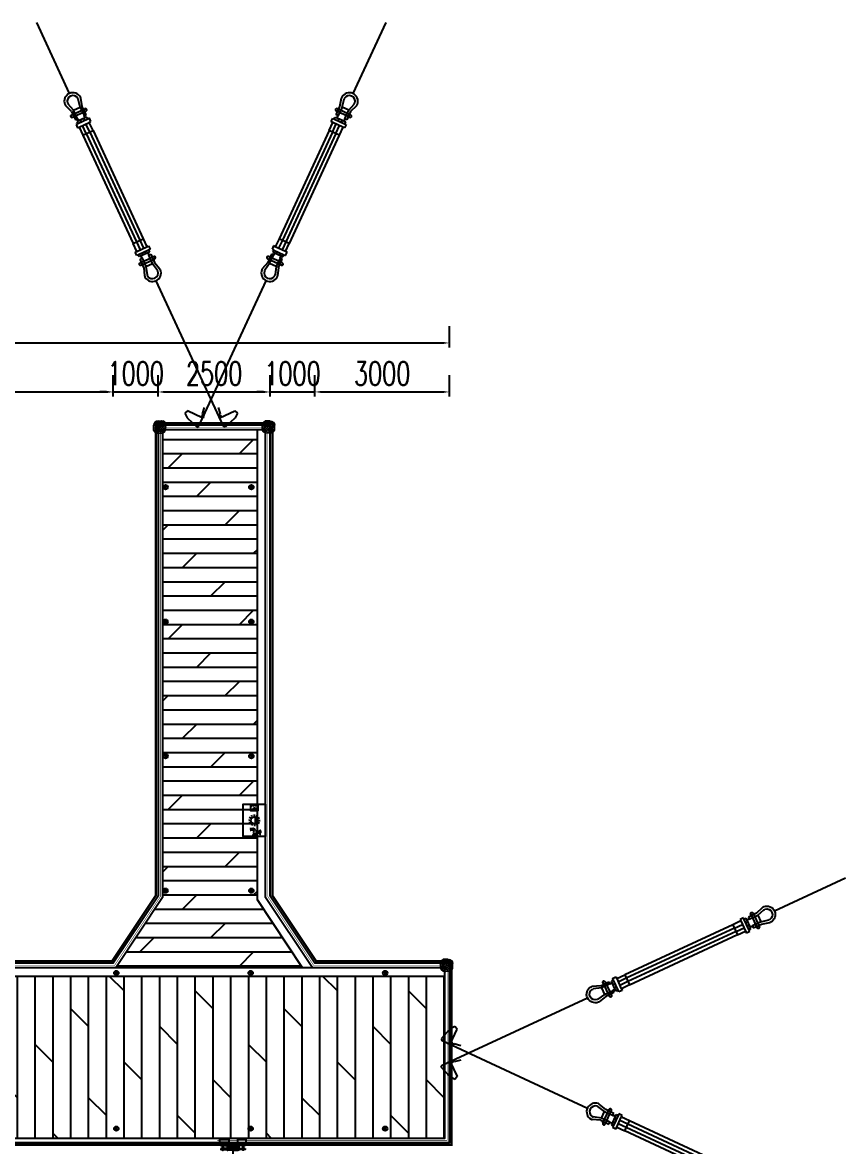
# Model space of a CAD drawing. Extents: x -18540 to 926017, y -610001 to -56924.
# Drawn here: x 72523 to 90891, y -229715 to -204642 of the extents above; entities that cross this region are included whole.
import ezdxf

# ---------------------------------------------------------------- set-up
doc = ezdxf.new("R2010")
doc.units = 0
doc.header["$LTSCALE"] = 10
doc.header["$MEASUREMENT"] = 0
doc.linetypes.add('CENTER', pattern=[2, 1.25, -0.25, 0.25, -0.25])
for name, color, linetype in [('AECOM-园建', 2, 'Continuous'), ('W-_ANTICOLLISION防撞措施', 6, 'Continuous'), ('W-ALUMINUM_FRAME铝架', 30, 'Continuous'), ('W-FLOAT_BOWL浮筒', 253, 'Continuous'), ('W-MOUNTING固定方式', 5, 'Continuous'), ('W-PLASTIC_RAILINGS塑木栏杆', 6, 'Continuous'), ('W-STEEL_FRAME钢架', 3, 'Continuous'), ('W-WOOD_FLOOR木地板', 30, 'Continuous')]:
    doc.layers.add(name, color=color, linetype=linetype)
for name, color, linetype, lineweight in [('护舷', 40, 'Continuous', 15), ('护角', 8, 'Continuous', 9), ('文字标注', 7, 'Continuous', 18)]:
    doc.layers.add(name, color=color, linetype=linetype, lineweight=lineweight)
doc.styles.add('STANDARD_T3', font='simplex.shx', dxfattribs={"width": 0.7, "bigfont": 'gbcbig.shx'})
doc.dimstyles.new('W&&150', dxfattribs={"dimtxt": 525, "dimasz": 150, "dimexe": 375, "dimexo": 450, "dimgap": 150, "dimtad": 1, "dimdec": 0, "dimzin": 0, "dimdsep": 46, "dimtxsty": 'STANDARD_T3', "dimcen": 0.09, "dimclrd": 1, "dimclre": 1, "dimclrt": 7, "dimazin": 2, "dimtfac": 1, "dimtdec": 0, "dimtix": 1, "dimtmove": 2, "dimatfit": 3, "dimfxl": 100, "dimtolj": 1, "dimtzin": 0, "dimarcsym": 0})
pattern_1 = [(315, (-2455400.198, 1604377.926), (5.612660076, 5.612660076), []), (45, (-2455400.198, 1604377.926), (-5.612660076, 5.612660076), [])]
pattern_2 = [(315, (-2455400.198, 1604287.926), (5.612660076, 5.612660076), []), (45, (-2455400.198, 1604287.926), (-5.612660076, 5.612660076), [])]

# ---------------------------------------------------------------- blocks, each defined once
blk = doc.blocks.new('*D1102')
at = {"layer": 'Defpoints', "color": 0, "transparency": 16777216}
for p in [(46550, -229628), (82050, -229628), (82050, -231420)]:
    blk.add_point(p, dxfattribs=at)
at = {"layer": 'W-FLOAT_BOWL浮筒', "color": 1, "lineweight": -2, "transparency": 16777216}
for p, q in [((46550, -231320), (46550, -231795)), ((46700, -231420), (81900, -231420)), ((82050, -231320), (82050, -231795))]:
    blk.add_line(p, q, dxfattribs=at)
at = {"layer": 'W-FLOAT_BOWL浮筒', "color": 1, "transparency": 16777216}
for points in [[(46700, -231395), (46700, -231445), (46550, -231420)], [(81900, -231395), (81900, -231445), (82050, -231420)]]:
    blk.add_solid(points, dxfattribs=at)
at = {"layer": 'W-FLOAT_BOWL浮筒', "color": 7, "transparency": 16777216, "insert": (64300, -231008), "char_height": 525, "attachment_point": 5, "style": 'STANDARD_T3'}
blk.add_mtext('\\A1;35500', dxfattribs=at)
blk = doc.blocks.new('*D1104')
at = {"layer": 'Defpoints', "color": 0, "transparency": 16777216}
for p in [(78050, -212884), (75550, -213628), (78050, -213628)]:
    blk.add_point(p, dxfattribs=at)
at = {"layer": 'W-FLOAT_BOWL浮筒', "color": 1, "lineweight": -2, "transparency": 16777216}
for p, q in [((75550, -212984), (75550, -212509)), ((78050, -212984), (78050, -212509)), ((75700, -212884), (77900, -212884))]:
    blk.add_line(p, q, dxfattribs=at)
at = {"layer": 'W-FLOAT_BOWL浮筒', "color": 1, "transparency": 16777216}
for points in [[(75700, -212859), (75700, -212909), (75550, -212884)], [(77900, -212859), (77900, -212909), (78050, -212884)]]:
    blk.add_solid(points, dxfattribs=at)
at = {"layer": 'W-FLOAT_BOWL浮筒', "color": 7, "transparency": 16777216, "insert": (76800, -212472), "char_height": 525, "attachment_point": 5, "style": 'STANDARD_T3'}
blk.add_mtext('\\A1;2500', dxfattribs=at)
blk = doc.blocks.new('*D1097')
at = {"layer": 'Defpoints', "color": 0, "transparency": 16777216}
for p in [(74550, -212884), (66550, -213929), (74550, -225628)]:
    blk.add_point(p, dxfattribs=at)
at = {"layer": 'W-FLOAT_BOWL浮筒', "color": 1, "lineweight": -2, "transparency": 16777216}
for p, q in [((66550, -212984), (66550, -212509)), ((74550, -212984), (74550, -212509)), ((66700, -212884), (74400, -212884))]:
    blk.add_line(p, q, dxfattribs=at)
at = {"layer": 'W-FLOAT_BOWL浮筒', "color": 1, "transparency": 16777216}
for points in [[(66700, -212859), (66700, -212909), (66550, -212884)], [(74400, -212859), (74400, -212909), (74550, -212884)]]:
    blk.add_solid(points, dxfattribs=at)
at = {"layer": 'W-FLOAT_BOWL浮筒', "color": 7, "transparency": 16777216, "insert": (70550, -212472), "char_height": 525, "attachment_point": 5, "style": 'STANDARD_T3'}
blk.add_mtext('\\A1;8000', dxfattribs=at)
blk = doc.blocks.new('*D1099')
at = {"layer": 'Defpoints', "color": 0, "linetype": 'ByBlock', "transparency": 16777216}
for p in [(75550, -212884), (75550, -213628), (74550, -225628)]:
    blk.add_point(p, dxfattribs=at)
at = {"layer": 'W-FLOAT_BOWL浮筒', "color": 1, "linetype": 'ByBlock', "lineweight": -2, "transparency": 16777216}
for p, q in [((74550, -212984), (74550, -212509)), ((75550, -212984), (75550, -212509)), ((74400, -212884), (74250, -212884)), ((74550, -212884), (75550, -212884)), ((75700, -212884), (75850, -212884))]:
    blk.add_line(p, q, dxfattribs=at)
at = {"layer": 'W-FLOAT_BOWL浮筒', "color": 1, "linetype": 'ByBlock', "transparency": 16777216}
for points in [[(74400, -212859), (74400, -212909), (74550, -212884)], [(75700, -212859), (75700, -212909), (75550, -212884)]]:
    blk.add_solid(points, dxfattribs=at)
at = {"layer": 'W-FLOAT_BOWL浮筒', "color": 7, "linetype": 'ByBlock', "transparency": 16777216, "insert": (75050, -212472), "char_height": 525, "attachment_point": 5, "style": 'STANDARD_T3'}
blk.add_mtext('\\A1;1000', dxfattribs=at)
blk = doc.blocks.new('*D1108')
at = {"layer": 'Defpoints', "color": 0, "linetype": 'ByBlock', "transparency": 16777216}
for p in [(79050, -212884), (78050, -213628), (79050, -225628)]:
    blk.add_point(p, dxfattribs=at)
at = {"layer": 'W-FLOAT_BOWL浮筒', "color": 1, "linetype": 'ByBlock', "lineweight": -2, "transparency": 16777216}
for p, q in [((78050, -212984), (78050, -212509)), ((79050, -212984), (79050, -212509)), ((77900, -212884), (77750, -212884)), ((78050, -212884), (79050, -212884)), ((79200, -212884), (79350, -212884))]:
    blk.add_line(p, q, dxfattribs=at)
at = {"layer": 'W-FLOAT_BOWL浮筒', "color": 1, "linetype": 'ByBlock', "transparency": 16777216}
for points in [[(77900, -212859), (77900, -212909), (78050, -212884)], [(79200, -212859), (79200, -212909), (79050, -212884)]]:
    blk.add_solid(points, dxfattribs=at)
at = {"layer": 'W-FLOAT_BOWL浮筒', "color": 7, "linetype": 'ByBlock', "transparency": 16777216, "insert": (78550, -212472), "char_height": 525, "attachment_point": 5, "style": 'STANDARD_T3'}
blk.add_mtext('\\A1;1000', dxfattribs=at)
blk = doc.blocks.new('*D1109')
at = {"layer": 'Defpoints', "color": 0, "linetype": 'ByBlock', "transparency": 16777216}
for p in [(82050, -212884), (79050, -225628), (82050, -225628)]:
    blk.add_point(p, dxfattribs=at)
at = {"layer": 'W-FLOAT_BOWL浮筒', "color": 1, "linetype": 'ByBlock', "lineweight": -2, "transparency": 16777216}
for p, q in [((79050, -212984), (79050, -212509)), ((82050, -212984), (82050, -212509)), ((79200, -212884), (81900, -212884))]:
    blk.add_line(p, q, dxfattribs=at)
at = {"layer": 'W-FLOAT_BOWL浮筒', "color": 1, "linetype": 'ByBlock', "transparency": 16777216}
for points in [[(79200, -212859), (79200, -212909), (79050, -212884)], [(81900, -212859), (81900, -212909), (82050, -212884)]]:
    blk.add_solid(points, dxfattribs=at)
at = {"layer": 'W-FLOAT_BOWL浮筒', "color": 7, "linetype": 'ByBlock', "transparency": 16777216, "insert": (80550, -212472), "char_height": 525, "attachment_point": 5, "style": 'STANDARD_T3'}
blk.add_mtext('\\A1;3000', dxfattribs=at)
blk = doc.blocks.new('A$C6f7a73f6')
blk.add_hatch(color=3).paths.add_polyline_path([(485, 384), (635, 384, 1)])
at = {"color": 5}
for p, q in [((228, 434), (240, 434)), ((228, 408), (240, 408)), ((228, 363), (240, 363)), ((228, 337), (240, 337)), ((293, 399), (305, 399)), ((293, 372), (305, 372))]:
    blk.add_line(p, q, dxfattribs=at)
at = {"color": 0, "linetype": 'ByBlock'}
blk.add_lwpolyline([(200, 634), (920, 634), (920, 134), (200, 134)], close=True, dxfattribs=at)
at = {"color": 6}
for points in [[(561, 480), (560, 516)], [(466, 384), (430, 386)], [(477, 338), (446, 320)], [(478, 432), (450, 450)], [(512, 466), (494, 496)], [(514, 304), (496, 272)], [(559, 288), (560, 256)], [(606, 468), (624, 496)], [(608, 302), (626, 272)], [(642, 336), (674, 318)], [(643, 430), (674, 448)], [(654, 384), (690, 386)]]:
    blk.add_lwpolyline(points, dxfattribs=at)
at = {"color": 7, "true_color": 0xffffff}
for points in [[(778, 503), (777, 511), (817, 525)], [(778, 503), (871, 504), (875, 512), (834, 522)], [(817, 529), (814, 505)], [(839, 502), (833, 530), (817, 529)], [(835, 502), (836, 486)], [(779, 406), (755, 384), (744, 359), (741, 347)], [(777, 349), (741, 347)], [(741, 335), (741, 339), (741, 347)], [(742, 319), (742, 323), (742, 331)], [(743, 302), (743, 307), (742, 315)], [(744, 290), (743, 294), (747, 299)], [(744, 290), (743, 298)], [(746, 335), (745, 339), (745, 347)], [(746, 319), (746, 323), (746, 331)], [(747, 303), (747, 307), (747, 315)], [(748, 290), (749, 347)], [(750, 335), (749, 339), (749, 347)], [(750, 319), (750, 323), (750, 331)], [(751, 303), (751, 307), (751, 315)], [(752, 291), (751, 299)], [(752, 291), (752, 295), (755, 299)], [(754, 335), (753, 339), (753, 348)], [(754, 319), (754, 323), (754, 331)], [(755, 303), (755, 307), (755, 315)], [(756, 291), (757, 348)], [(758, 340), (757, 344), (757, 348)], [(759, 319), (758, 323), (758, 336)], [(759, 303), (759, 307), (759, 315)], [(760, 291), (760, 299)], [(760, 291), (760, 299)], [(762, 340), (761, 344), (761, 348)], [(762, 324), (762, 328), (762, 336)], [(763, 303), (763, 308), (763, 320)], [(764, 291), (765, 348)], [(766, 340), (765, 344), (765, 348)], [(766, 324), (766, 328), (766, 336)], [(767, 308), (767, 312), (767, 320)], [(768, 291), (768, 296), (767, 304)], [(768, 291), (768, 296), (768, 300), (771, 304)], [(770, 340), (769, 344), (769, 348)], [(770, 324), (770, 328), (770, 336)], [(771, 308), (771, 312), (771, 320)], [(772, 292), (773, 349)], [(774, 340), (774, 345), (773, 349)], [(775, 324), (774, 328), (774, 336)], [(775, 308), (775, 312), (775, 320)], [(776, 292), (776, 296), (776, 304)], [(792, 374), (780, 369), (777, 357)], [(777, 357), (777, 349)], [(779, 406), (794, 419), (797, 435)], [(792, 374), (825, 367), (861, 373)], [(846, 441), (805, 439), (797, 435)], [(797, 435), (854, 438)], [(798, 431), (854, 434)], [(817, 440), (817, 456), (805, 456)], [(805, 439), (805, 456)], [(812, 468), (809, 456)], [(809, 456), (841, 457)], [(815, 489), (811, 484), (812, 476)], [(812, 476), (840, 478)], [(812, 468), (840, 470), (841, 457)], [(815, 489), (836, 486), (840, 482)], [(816, 468), (816, 477)], [(837, 453), (817, 456)], [(819, 501), (819, 489)], [(819, 489), (820, 477)], [(832, 485), (832, 477)], [(836, 469), (836, 478)], [(845, 454), (841, 457), (837, 453)], [(837, 453), (838, 441)], [(840, 478), (840, 482)], [(846, 441), (845, 454)], [(846, 441), (854, 438)], [(855, 418), (854, 438)], [(855, 418), (860, 406), (872, 402)], [(878, 358), (874, 370), (861, 373)], [(872, 402), (880, 403)], [(892, 411), (891, 358), (878, 358)], [(881, 394), (882, 374), (878, 358)], [(880, 411), (881, 394)], [(892, 411), (880, 411)], [(881, 394), (893, 395)], [(882, 374), (894, 375)], [(890, 366), (915, 364)], [(892, 403), (913, 404)], [(896, 403), (898, 367)], [(897, 399), (917, 400)], [(898, 371), (918, 368)], [(913, 404), (915, 364)], [(917, 400), (918, 368)]]:
    blk.add_lwpolyline(points, dxfattribs=at)
blk.add_lwpolyline([(200, 459), (350, 459), (350, 309), (200, 309)], close=True)
at = {"color": 5}
for centre, radius in [((311, 385), 31), ((325, 385), 6)]:
    blk.add_circle(centre, radius, dxfattribs=at)
at = {"color": 6}
blk.add_circle((560, 384), 75, dxfattribs=at)
at = {"color": 5}
for centre, start, end in [((234, 434), 0, 180), ((234, 408), 180, 0), ((234, 363), 0, 180), ((234, 337), 180, 0), ((299, 399), 0, 180), ((299, 372), 180, 0)]:
    blk.add_arc(centre, 6, start, end, dxfattribs=at)
blk = doc.blocks.new('HW200a')
at = {"layer": 'W-STEEL_FRAME钢架'}
blk.add_lwpolyline([(-1440883, 1205965), (-1440803, 1205965), (-1440803, 1205953), (-1441003, 1205953), (-1441003, 1205965), (-1440923, 1205965, 0.414214), (-1440907, 1205981), (-1440907, 1206125, 0.414214), (-1440923, 1206141), (-1441003, 1206141), (-1441003, 1206153), (-1440803, 1206153), (-1440803, 1206141), (-1440883, 1206141, 0.414214), (-1440899, 1206125), (-1440899, 1205981, 0.414214)], format="xyb", close=True, dxfattribs=at)
blk = doc.blocks.new('A$C779503c2')
h = blk.add_hatch()
h.set_pattern_fill('ANSI37', color=256, scale=5, angle=-90)
h.set_pattern_definition(pattern_1)
h.paths.add_polyline_path([(190, 358, 0.414214), (185, 353), (185, 338), (250, 338), (250, 344), (280, 344), (280, 353, 0.414214), (275, 358)])
h.paths.add_polyline_path([(275, 298, 0.414214), (280, 303), (280, 310), (250, 310), (250, 317), (185, 317), (185, 303, 0.414214), (190, 298)])
h = blk.add_hatch()
h.set_pattern_fill('ANSI37', color=256, scale=5, angle=-90)
h.set_pattern_definition(pattern_2)
h.paths.add_polyline_path([(190, 268, 0.414214), (185, 263), (185, 248), (250, 248), (250, 254), (280, 254), (280, 263, 0.414214), (275, 268)])
h.paths.add_polyline_path([(275, 208, 0.414214), (280, 213), (280, 220), (250, 220), (250, 227), (185, 227), (185, 213, 0.414214), (190, 208)])
h = blk.add_hatch()
h.set_pattern_fill('ANSI37', color=256, scale=5, angle=-90)
h.set_pattern_definition(pattern_1)
h.paths.add_polyline_path([(319, 358, 0.414214), (314, 353), (314, 344), (344, 344), (344, 338), (409, 338), (409, 353, 0.414214), (404, 358)])
h.paths.add_polyline_path([(404, 298, 0.414214), (409, 303), (409, 317), (344, 317), (344, 310), (314, 310), (314, 303, 0.414214), (319, 298)])
h = blk.add_hatch()
h.set_pattern_fill('ANSI37', color=256, scale=5, angle=-90)
h.set_pattern_definition(pattern_2)
h.paths.add_polyline_path([(319, 268, 0.414214), (314, 263), (314, 254), (344, 254), (344, 248), (409, 248), (409, 263, 0.414214), (404, 268)])
h.paths.add_polyline_path([(404, 208, 0.414214), (409, 213), (409, 227), (344, 227), (344, 220), (314, 220), (314, 213, 0.414214), (319, 208)])
for p, q in [((65, 336), (49, 336)), ((65, 319), (49, 319)), ((80, 336), (96, 336)), ((80, 319), (96, 319)), ((514, 336), (498, 336)), ((514, 319), (498, 319)), ((529, 336), (544, 336)), ((529, 319), (544, 319)), ((65, 246), (49, 246)), ((65, 229), (49, 229)), ((80, 246), (96, 246)), ((80, 229), (96, 229)), ((514, 246), (498, 246)), ((514, 229), (498, 229)), ((529, 246), (544, 246)), ((529, 229), (544, 229))]:
    blk.add_line(p, q)
for points in [[(200, 454), (200, 377), (0, 377), (0, 454)], [(25, 338), (25, 316), (255, 316), (255, 338)], [(64, 310), (51, 310), (49, 311), (49, 344), (51, 345), (64, 345), (65, 344), (65, 311)], [(64, 220), (51, 220), (49, 221), (49, 254), (51, 255), (64, 255), (65, 254), (65, 221)], [(65, 377), (65, 212), (80, 212), (80, 377)], [(81, 310), (94, 310), (96, 311), (96, 344), (94, 345), (81, 345), (80, 344), (80, 311)], [(81, 220), (94, 220), (96, 221), (96, 254), (94, 255), (81, 255), (80, 254), (80, 221)], [(165, 377), (165, 212), (180, 212), (180, 377)], [(250, 338), (250, 317), (185, 317), (185, 338)], [(280, 344), (280, 310), (250, 310), (250, 344)], [(280, 254), (280, 220), (250, 220), (250, 254)], [(314, 344), (314, 310), (344, 310), (344, 344)], [(314, 254), (314, 220), (344, 220), (344, 254)], [(569, 338), (569, 316), (339, 316), (339, 338)], [(344, 338), (344, 317), (409, 317), (409, 338)], [(394, 454), (394, 377), (594, 377), (594, 454)], [(429, 377), (429, 212), (414, 212), (414, 377)], [(512, 310), (500, 310), (498, 311), (498, 344), (500, 345), (512, 345), (514, 344), (514, 311)], [(512, 220), (500, 220), (498, 221), (498, 254), (500, 255), (512, 255), (514, 254), (514, 221)], [(529, 377), (529, 212), (514, 212), (514, 377)], [(530, 310), (543, 310), (544, 311), (544, 344), (543, 345), (530, 345), (529, 344), (529, 311)], [(530, 220), (543, 220), (544, 221), (544, 254), (543, 255), (530, 255), (529, 254), (529, 221)], [(25, 248), (25, 226), (255, 226), (255, 248)], [(471, 85), (471, 75), (121, 75), (121, 85)], [(250, 248), (250, 227), (185, 227), (185, 248)], [(569, 248), (569, 226), (339, 226), (339, 248)], [(344, 248), (344, 227), (409, 227), (409, 248)]]:
    blk.add_lwpolyline(points, close=True)
for points in [[(280, 353), (280, 303, -0.414214), (275, 298), (190, 298, -0.414214), (185, 303), (185, 353, -0.414214), (190, 358), (275, 358, -0.414214)], [(280, 263), (280, 213, -0.414214), (275, 208), (190, 208, -0.414214), (185, 213), (185, 263, -0.414214), (190, 268), (275, 268, -0.414214)], [(314, 353), (314, 303, 0.414214), (319, 298), (404, 298, 0.414214), (409, 303), (409, 353, 0.414214), (404, 358), (319, 358, 0.414214)], [(314, 263), (314, 213, 0.414214), (319, 208), (404, 208, 0.414214), (409, 213), (409, 263, 0.414214), (404, 268), (319, 268, 0.414214)]]:
    blk.add_lwpolyline(points, format="xyb", close=True)
for centre, radius, start, end in [((57, 341), 7.29, 143.1301, 216.8699), ((76, 327), 27, 161.0662, 198.9338), ((57, 314), 7.29, 143.1301, 216.8699), ((57, 251), 7.29, 143.1301, 216.8699), ((58, 341), 7.29, 323.1301, 36.8699), ((38, 327), 27, 341.0662, 18.9338), ((58, 314), 7.29, 323.1301, 36.8699), ((58, 251), 7.29, 323.1301, 36.8699), ((87, 341), 7.29, 143.1301, 216.8699), ((107, 327), 27, 161.0662, 198.9338), ((87, 314), 7.29, 143.1301, 216.8699), ((87, 251), 7.29, 143.1301, 216.8699), ((88, 341), 7.29, 323.1301, 36.8699), ((69, 327), 27, 341.0662, 18.9338), ((88, 314), 7.29, 323.1301, 36.8699), ((88, 251), 7.29, 323.1301, 36.8699), ((505, 341), 7.29, 143.1301, 216.8699), ((525, 327), 27, 161.0662, 198.9338), ((505, 314), 7.29, 143.1301, 216.8699), ((505, 251), 7.29, 143.1301, 216.8699), ((506, 341), 7.29, 323.1301, 36.8699), ((487, 327), 27, 341.0662, 18.9338), ((506, 314), 7.29, 323.1301, 36.8699), ((506, 251), 7.29, 323.1301, 36.8699), ((536, 341), 7.29, 143.1301, 216.8699), ((556, 327), 27, 161.0662, 198.9338), ((536, 314), 7.29, 143.1301, 216.8699), ((536, 251), 7.29, 143.1301, 216.8699), ((537, 341), 7.29, 323.1301, 36.8699), ((517, 327), 27, 341.0662, 18.9338), ((537, 314), 7.29, 323.1301, 36.8699), ((537, 251), 7.29, 323.1301, 36.8699), ((76, 237), 27, 161.0662, 198.9338), ((57, 224), 7.29, 143.1301, 216.8699), ((38, 237), 27, 341.0662, 18.9338), ((58, 224), 7.29, 323.1301, 36.8699), ((107, 237), 27, 161.0662, 198.9338), ((87, 224), 7.29, 143.1301, 216.8699), ((69, 237), 27, 341.0662, 18.9338), ((88, 224), 7.29, 323.1301, 36.8699), ((525, 237), 27, 161.0662, 198.9338), ((505, 224), 7.29, 143.1301, 216.8699), ((487, 237), 27, 341.0662, 18.9338), ((506, 224), 7.29, 323.1301, 36.8699), ((556, 237), 27, 161.0662, 198.9338), ((536, 224), 7.29, 143.1301, 216.8699), ((517, 237), 27, 341.0662, 18.9338), ((537, 224), 7.29, 323.1301, 36.8699)]:
    blk.add_arc(centre, radius, start, end)
at = {"layer": 'W-STEEL_FRAME钢架', "rotation": 180}
blk.add_blockref('HW200a', (-1440607, 1206238), dxfattribs=at)
blk = doc.blocks.new('dimaideng')
for p, q in [((564094, -312860), (564168, -312927)), ((564165, -312857), (564096, -312930))]:
    blk.add_line(p, q)
blk.add_circle((564131, -312893), 50)
blk = doc.blocks.new('*U1379')
at = {"layer": 'W-_ANTICOLLISION防撞措施', "color": 0, "linetype": 'ByBlock'}
for p in [(-1733872, -2513095), (-1733872, -2516565)]:
    blk.add_blockref('dimaideng', p, dxfattribs=at)
blk = doc.blocks.new('*U1380')
at = {"layer": 'W-_ANTICOLLISION防撞措施', "color": 0, "linetype": 'ByBlock', "lineweight": -2, "transparency": 16777216}
for p in [(27000, 0), (30000, 0), (33000, 0)]:
    blk.add_blockref('*U1379', p, dxfattribs=at)
blk = doc.blocks.new('*U1385')
at = {"layer": 'W-_ANTICOLLISION防撞措施', "color": 0, "linetype": 'ByBlock'}
for p in [(-1734830, -2514830), (-1732915, -2514830)]:
    blk.add_blockref('dimaideng', p, dxfattribs=at)
blk = doc.blocks.new('*U1386')
at = {"layer": 'W-_ANTICOLLISION防撞措施', "color": 0, "linetype": 'ByBlock', "lineweight": -2, "transparency": 16777216}
for p in [(0, 9000), (0, 6000), (0, 3000), (0, 0)]:
    blk.add_blockref('*U1385', p, dxfattribs=at)
blk = doc.blocks.new('护角')
at = {"layer": '护角', "linetype": 'Continuous', "lineweight": 0}
h = blk.add_hatch(dxfattribs=at)
h.set_pattern_fill('ANGLE', color=40, scale=5, angle=45)
h.set_pattern_definition([(45, (0, 0), (-24.6957, 24.6957), [25.4, -9.525]), (135, (0, 0), (-24.6957, -24.6957), [25.4, -9.525])])
h.paths.add_polyline_path([(229, 177, 0.414214), (177, 229), (0, 229), (0, 100, 0.414214), (100, 0), (229, 0)])
h.paths.add_polyline_path([(177, 280), (67, 280), (0, 229), (177, 229)])
h.paths.add_polyline_path([(177, 280), (177, 229, -0.414214), (229, 177), (280, 177, 0.414214)])
h.paths.add_polyline_path([(280, 177), (229, 177), (229, 0), (280, 65)])
at = {"layer": '护角', "color": 40, "linetype": 'Continuous', "lineweight": 0}
for p, q in [((0, 229), (67, 280)), ((67, 280), (177, 280)), ((177, 229), (177, 280)), ((0, 229), (0, 100)), ((177, 229), (0, 229)), ((100, 0), (229, 0)), ((229, 177), (229, 0)), ((229, 177), (280, 177)), ((229, 0), (280, 65)), ((280, 177), (280, 65))]:
    blk.add_line(p, q, dxfattribs=at)
at = {"layer": '护角', "color": 1, "linetype": 'CENTER', "ltscale": 0.2}
for p, q in [((224, 229), (235, 229)), ((229, 224), (229, 235))]:
    blk.add_line(p, q, dxfattribs=at)
at = {"layer": '护角', "color": 40, "linetype": 'Continuous', "lineweight": 0}
for centre, radius, start, end in [((177, 177), 103, 0, 90), ((100, 100), 100, 180, 270), ((177, 177), 52.2, 0, 90)]:
    blk.add_arc(centre, radius, start, end, dxfattribs=at)
blk = doc.blocks.new('A$Cfe1adb12')
at = {"layer": '护舷', "rotation": 320.3357902113834}
blk.add_blockref('护角', (0, 179), dxfattribs=at)
blk = doc.blocks.new('*D2574')
at = {"layer": 'Defpoints', "color": 0, "linetype": 'ByBlock', "transparency": 16777216}
for p in [(82050, -211791), (46550, -212509), (82050, -212509)]:
    blk.add_point(p, dxfattribs=at)
at = {"layer": 'W-FLOAT_BOWL浮筒', "color": 1, "linetype": 'ByBlock', "lineweight": -2, "transparency": 16777216}
for p, q in [((46550, -211891), (46550, -211416)), ((82050, -211891), (82050, -211416)), ((46700, -211791), (81900, -211791))]:
    blk.add_line(p, q, dxfattribs=at)
at = {"layer": 'W-FLOAT_BOWL浮筒', "color": 1, "linetype": 'ByBlock', "transparency": 16777216}
for points in [[(46700, -211766), (46700, -211816), (46550, -211791)], [(81900, -211766), (81900, -211816), (82050, -211791)]]:
    blk.add_solid(points, dxfattribs=at)
at = {"layer": 'W-FLOAT_BOWL浮筒', "color": 7, "linetype": 'ByBlock', "transparency": 16777216, "insert": (64300, -211379), "char_height": 525, "attachment_point": 5, "style": 'STANDARD_T3'}
blk.add_mtext('\\A1;35500', dxfattribs=at)
blk = doc.blocks.new('MAO')
at = {"layer": 'AECOM-园建'}
for p, q in [((-7236, 3699), (-7441, 3477)), ((-7238, 3360), (-7081, 3691)), ((-7133, 3752), (-7236, 3699)), ((-7081, 3691), (-7133, 3752)), ((-7441, 3477), (-7421, 3437)), ((-7421, 3437), (-4177, 1934)), ((-7238, 3342), (-7238, 3360)), ((-7221, 3332), (-7238, 3342)), ((-7223, 3363), (-7198, 3393)), ((-7209, 3329), (-7223, 3363)), ((-7202, 3356), (-7221, 3332)), ((-7184, 3335), (-7209, 3329)), ((-7191, 3391), (-7202, 3356)), ((-7149, 3364), (-7184, 3335)), ((-7003, 3321), (-7149, 3364)), ((-3556, 1748), (-3606, 1771)), ((-3494, 1765), (-3598, 1541)), ((-3538, 1785), (-3556, 1748)), ((-3494, 1765), (-3538, 1785)), ((-3476, 1802), (-3494, 1765)), ((-3402, 1767), (-3476, 1802)), ((-3419, 1730), (-3402, 1767)), ((-3880, 1663), (-3695, 1577)), ((-3695, 1577), (-3675, 1622)), ((-3675, 1622), (-3625, 1599)), ((-3625, 1599), (-3642, 1562)), ((-3642, 1562), (-3597, 1541)), ((-3556, 1748), (-3625, 1599)), ((-3597, 1541), (-3615, 1504)), ((-3540, 1469), (-3523, 1506)), ((-3523, 1506), (-3420, 1730)), ((-3523, 1506), (-3344, 1424)), ((-3240, 1647), (-3419, 1730)), ((-3344, 1424), (-3240, 1647)), ((-860, 453), (-3275, 1573)), ((-825, 528), (-3241, 1648)), ((-3615, 1504), (-3540, 1469)), ((-929, 303), (-3344, 1424)), ((-894, 378), (-3310, 1498)), ((-929, 303), (-825, 528)), ((-825, 528), (-646, 444)), ((-750, 220), (-929, 303)), ((-750, 220), (-646, 444)), ((-571, 410), (-675, 186)), ((-646, 444), (-629, 481)), ((-629, 481), (-554, 447)), ((-544, 351), (-613, 203)), ((-554, 447), (-571, 410)), ((-571, 410), (-527, 389)), ((-527, 389), (-544, 351)), ((-544, 351), (-494, 328)), ((-767, 183), (-750, 220)), ((-693, 149), (-767, 183)), ((-675, 186), (-693, 149)), ((-631, 165), (-675, 186)), ((-613, 203), (-631, 165)), ((-564, 179), (-613, 203)), ((1584, -736), (-1, -2))]:
    blk.add_line(p, q, dxfattribs=at)
at = {"layer": 'AECOM-园建', "color": 7}
for p, q in [((-3768, 1901), (-3915, 2022)), ((-3793, 1858), (-3943, 1965)), ((-3794, 1858), (-3605, 1771)), ((-3585, 1815), (-3768, 1901)), ((-3605, 1771), (-3585, 1815)), ((-3880, 1663), (-4071, 1678)), ((-3863, 1709), (-4045, 1736)), ((-3675, 1622), (-3863, 1709)), ((-495, 328), (-474, 373)), ((-306, 241), (-495, 328)), ((-474, 373), (-290, 288)), ((-290, 288), (-103, 255)), ((-584, 134), (-564, 179)), ((-400, 49), (-584, 134)), ((-564, 179), (-375, 92)), ((-400, 49), (-265, -87)), ((-375, 92), (-237, -30)), ((-307, 241), (-128, 197))]:
    blk.add_line(p, q, dxfattribs=at)
at = {"layer": 'AECOM-园建', "color": 4}
for p, q in [((-3863, 1709), (-3794, 1858)), ((-3607, 1637), (-3563, 1616)), ((-3573, 1711), (-3528, 1690)), ((-3309, 1498), (-3488, 1581)), ((-3275, 1573), (-3454, 1656)), ((-894, 378), (-715, 295)), ((-860, 453), (-680, 370)), ((-596, 240), (-640, 261)), ((-561, 315), (-606, 335)), ((-375, 92), (-306, 241))]:
    blk.add_line(p, q, dxfattribs=at)
at = {"layer": 'AECOM-园建', "color": 6}
for p, q in [((-3833, 1596), (-3693, 1898)), ((-3778, 1576), (-3637, 1883)), ((-532, 71), (-389, 377)), ((-481, 42), (-341, 343))]:
    blk.add_line(p, q, dxfattribs=at)
at = {"layer": 'AECOM-园建', "color": 7}
for centre, radius, start, end in [((-4002, 1853), 192, 68.4398, 240.4792), ((-3955, 1972), 64, 50.3392, 68.4398), ((-4002, 1853), 128, 69.6253, 238.115), ((-3980, 1913), 64, 54.2231, 69.6253), ((-4065, 1742), 64, 240.4792, 265.354), ((-4036, 1799), 64, 238.115, 261.7513), ((-115, 192), 64, 61.807, 79.9076), ((-175, 79), 192, 249.7676, 61.807), ((-175, 79), 128, 252.1318, 60.6215), ((-144, 135), 64, 60.6215, 76.0237), ((-219, -41), 64, 224.8927, 249.7676), ((-195, 18), 64, 228.4954, 252.1318)]:
    blk.add_arc(centre, radius, start, end, dxfattribs=at)
at = {"layer": 'AECOM-园建', "color": 6}
for centre, radius, start, end in [((-3665, 1890), 29.3, 345.7129, 165.4691), ((-3805, 1586), 29.5, 160.2245, 340.2245), ((-365, 360), 29.3, 324.7777, 144.5339), ((-506, 57), 29.5, 150.0222, 330.0222)]:
    blk.add_arc(centre, radius, start, end, dxfattribs=at)

msp = doc.modelspace()

# ---------------------------------------------------------------- hatches: boundary and pattern name
at = {"layer": 'W-WOOD_FLOOR木地板'}
h = msp.add_hatch(dxfattribs=at)
h.set_pattern_fill('DOLMIT', color=256, scale=400)
h.set_pattern_definition([(0, (-1640293.7, -2790428.28), (0, 317.496824), []), (45, (-1640293.7, -2790428.3), (-634.99321, 634.99321), [449.0085, -898.016])])
h.paths.add_polyline_path([(77765, -213727.9), (75650, -213727.9), (75650, -224158.2), (74603.6, -225727.9), (78774.2, -225727.9), (77765, -224214.2)])
h = msp.add_hatch(dxfattribs=at)
h.set_pattern_fill('DOLMIT', color=256, scale=500, angle=90)
h.set_pattern_definition([(90, (-1639293.7, -2790428.3), (-396.87103, 2e-14), []), (135, (-1639293.7, -2790428.3), (-793.7415, -793.7415), [561.26063, -1122.52])])
h.paths.add_polyline_path([(81950, -225912.9), (46650, -225912.9), (46650, -229527.9), (81950, -229527.9)])

# ---------------------------------------------------------------- linework, layer by layer
at = {"layer": 'AECOM-园建'}
for p, q in [((72833.9, -204642.3), (73567.7, -206226.8)), ((80631.7, -204642.3), (79897.8, -206226.8)), ((73772.5, -206839), (73734.8, -206856.4)), ((73749, -206789.5), (73772.5, -206839)), ((73979.3, -206797.4), (73755.5, -206901)), ((73921.1, -206770.1), (73772.5, -206839)), ((73921.1, -206770.1), (73898.1, -206720.2)), ((73958.7, -206752.8), (73921.1, -206770.1)), ((73979.3, -206797.4), (73958.7, -206752.8)), ((74016.8, -206780.1), (73979.3, -206797.4)), ((74051.2, -206854.6), (74016.8, -206780.1)), ((79414.4, -206854.6), (79448.8, -206780.1)), ((79448.8, -206780.1), (79486.3, -206797.4)), ((79486.3, -206797.4), (79506.8, -206752.8)), ((79486.3, -206797.4), (79710.1, -206901)), ((79506.8, -206752.8), (79544.4, -206770.1)), ((79544.4, -206770.1), (79567.4, -206720.2)), ((79544.4, -206770.1), (79693.1, -206839)), ((79716.6, -206789.5), (79693.1, -206839)), ((79693.1, -206839), (79730.8, -206856.4)), ((73755.6, -206901.3), (73718.5, -206918.4)), ((73718.5, -206918.4), (73752.9, -206992.8)), ((73734.8, -206856.4), (73755.6, -206901.3)), ((73752.9, -206992.8), (73790.1, -206975.6)), ((73790.1, -206975.6), (74013.7, -206871.6)), ((73790.1, -206975.6), (73873.1, -207154.5)), ((73873.1, -207154.5), (74097.3, -207051.3)), ((74013.8, -206871.8), (74051.2, -206854.6)), ((74097.3, -207051.3), (74013.8, -206871.8)), ((74022.8, -207085.6), (75142.6, -209501.3)), ((74097.3, -207051.3), (75217.4, -209466.9)), ((79368.2, -207051.3), (78248.2, -209466.9)), ((79442.8, -207085.6), (78322.9, -209501.3)), ((79368.2, -207051.3), (79451.7, -206871.8)), ((79592.4, -207154.5), (79368.2, -207051.3)), ((79451.7, -206871.8), (79414.4, -206854.6)), ((79675.5, -206975.6), (79451.9, -206871.6)), ((79675.5, -206975.6), (79592.4, -207154.5)), ((79712.6, -206992.8), (79675.5, -206975.6)), ((79730.8, -206856.4), (79710, -206901.3)), ((79710, -206901.3), (79747.1, -206918.4)), ((79747.1, -206918.4), (79712.6, -206992.8)), ((73873.1, -207154.5), (74993.2, -209570)), ((73948, -207120), (75067.9, -209535.6)), ((79517.6, -207120), (78397.7, -209535.6)), ((79592.4, -207154.5), (78472.4, -209570)), ((74993.2, -209570), (75216.7, -209465.5)), ((75076.1, -209748.9), (74993.2, -209570)), ((75216.7, -209465.5), (75299.8, -209645.2)), ((78248.8, -209465.5), (78165.8, -209645.2)), ((78472.4, -209570), (78248.8, -209465.5)), ((78389.5, -209748.9), (78472.4, -209570)), ((75038.9, -209766.2), (75076.1, -209748.9)), ((75073.4, -209840.5), (75038.9, -209766.2)), ((75110.5, -209823.3), (75073.4, -209840.5)), ((75076.1, -209748.9), (75299.9, -209645.5)), ((75131.3, -209868.1), (75110.5, -209823.3)), ((75334.3, -209719.7), (75110.6, -209823.6)), ((75168.9, -209850.6), (75131.3, -209868.1)), ((75317.6, -209781.7), (75168.9, -209850.6)), ((75191.6, -209900.5), (75168.9, -209850.6)), ((75299.8, -209645.2), (75337, -209627.8)), ((75355.1, -209764.2), (75317.6, -209781.7)), ((75317.6, -209781.7), (75340.8, -209831.5)), ((75371.8, -209702.2), (75334.3, -209719.7)), ((75334.3, -209719.7), (75355.1, -209764.2)), ((75337, -209627.8), (75371.8, -209702.2)), ((78128.5, -209627.8), (78093.8, -209702.2)), ((78093.8, -209702.2), (78131.2, -209719.7)), ((78131.2, -209719.7), (78110.5, -209764.2)), ((78110.5, -209764.2), (78148, -209781.7)), ((78148, -209781.7), (78124.7, -209831.5)), ((78165.8, -209645.2), (78128.5, -209627.8)), ((78131.2, -209719.7), (78355, -209823.6)), ((78148, -209781.7), (78296.6, -209850.6)), ((78389.5, -209748.9), (78165.7, -209645.5)), ((78274, -209900.5), (78296.6, -209850.6)), ((78296.6, -209850.6), (78334.3, -209868.1)), ((78334.3, -209868.1), (78355.1, -209823.3)), ((78355.1, -209823.3), (78392.2, -209840.5)), ((78426.7, -209766.2), (78389.5, -209748.9)), ((78392.2, -209840.5), (78426.7, -209766.2)), ((75146.7, -209921.4), (75191.6, -209900.5)), ((75232.4, -210106.1), (75146.7, -209921.4)), ((78233.1, -210106.1), (78318.9, -209921.4)), ((78318.9, -209921.4), (78274, -209900.5)), ((77006.5, -213647.2), (75503.8, -210402.5)), ((76459, -213647.2), (77961.8, -210402.5)), ((76205, -213307), (76144.2, -213359.1)), ((76144.2, -213359.1), (76197, -213461.8)), ((76536.2, -213464.3), (76205, -213307)), ((76574.8, -213228.8), (76531.9, -213375.3)), ((76890.7, -213228.8), (76933.7, -213375.3)), ((76929.4, -213464.3), (77260.6, -213307)), ((77260.6, -213307), (77321.4, -213359.1)), ((77321.4, -213359.1), (77268.5, -213461.8)), ((76197, -213461.8), (76419.1, -213667.2)), ((76502.8, -213424), (76504.9, -213416.5)), ((76532.8, -213448.6), (76502.8, -213424)), ((76504.9, -213416.5), (76539.5, -213427.5)), ((76531.9, -213375.3), (76561.4, -213409.7)), ((76566.6, -213434.5), (76532.8, -213448.6)), ((76554.3, -213464.1), (76536.2, -213464.3)), ((76539.5, -213427.5), (76564.2, -213446.8)), ((76564.2, -213446.8), (76554.3, -213464.1)), ((76561.4, -213409.7), (76566.6, -213434.5)), ((76904.2, -213409.7), (76899, -213434.5)), ((76899, -213434.5), (76932.8, -213448.6)), ((76926.1, -213427.5), (76901.4, -213446.8)), ((76901.4, -213446.8), (76911.3, -213464.1)), ((76933.7, -213375.3), (76904.2, -213409.7)), ((76911.3, -213464.1), (76929.4, -213464.3)), ((76960.7, -213416.5), (76926.1, -213427.5)), ((76932.8, -213448.6), (76962.7, -213424)), ((76962.7, -213424), (76960.7, -213416.5)), ((77268.5, -213461.8), (77046.5, -213667.2)), ((76419.1, -213667.2), (76459, -213647.2)), ((77046.5, -213667.2), (77006.5, -213647.2)), ((82109, -227398), (82116.5, -227400))]:
    msp.add_line(p, q, dxfattribs=at)
at = {"layer": 'AECOM-园建', "color": 7}
for p, q in [((73857.5, -206516.2), (73824.2, -206329.3)), ((79608.1, -206516.2), (79641.3, -206329.3)), ((73618.5, -206625.5), (73483.1, -206490.6)), ((73661.8, -206601.2), (73539.6, -206463.1)), ((73749, -206789.5), (73661.8, -206601.2)), ((73810.8, -206532.8), (73766.3, -206354.2)), ((73810.6, -206532.3), (73898, -206720.9)), ((73942.7, -206700.1), (73857.5, -206516.2)), ((79522.9, -206700.1), (79608.1, -206516.2)), ((79655, -206532.3), (79567.6, -206720.9)), ((79654.8, -206532.8), (79699.3, -206354.2)), ((79716.6, -206789.5), (79803.8, -206601.2)), ((79803.8, -206601.2), (79926, -206463.1)), ((79847, -206625.5), (79982.4, -206490.6)), ((73618.5, -206625.5), (73704.1, -206810.3)), ((73704.1, -206810.3), (73749, -206789.5)), ((73898, -206720.9), (73942.7, -206700.1)), ((79567.6, -206720.9), (79522.9, -206700.1)), ((79761.5, -206810.3), (79716.6, -206789.5)), ((79847, -206625.5), (79761.5, -206810.3)), ((75340.2, -209831.2), (75384.9, -209810.4)), ((75427.7, -210019.7), (75340.2, -209831.2)), ((75384.9, -209810.4), (75470.2, -209994.3)), ((78080.7, -209810.4), (77995.3, -209994.3)), ((78037.9, -210019.7), (78125.4, -209831.2)), ((78125.4, -209831.2), (78080.7, -209810.4)), ((75191.6, -209900.5), (75278.9, -210088.7)), ((75232.4, -210106.1), (75247.9, -210296.6)), ((75278.9, -210088.7), (75305.4, -210271.3)), ((75427.3, -210019.2), (75535, -210168.6)), ((75470.2, -209994.3), (75591.4, -210140.4)), ((77995.3, -209994.3), (77874.2, -210140.4)), ((78038.2, -210019.2), (77930.6, -210168.6)), ((78186.6, -210088.7), (78160.2, -210271.3)), ((78274, -209900.5), (78186.6, -210088.7)), ((78233.1, -210106.1), (78217.7, -210296.6))]:
    msp.add_line(p, q, dxfattribs=at)
at = {"layer": 'AECOM-园建', "color": 6}
for p, q in [((73611.5, -206706.6), (73913, -206567)), ((79854, -206706.6), (79552.5, -206567)), ((73641, -206757.7), (73946.5, -206614.9)), ((79824.6, -206757.7), (79519.1, -206614.9)), ((75146, -210003.6), (75452.4, -209862.6)), ((75166, -210059), (75467.4, -209919.1)), ((78299.6, -210059), (77998.2, -209919.1)), ((78319.5, -210003.6), (78013.2, -209862.6))]:
    msp.add_line(p, q, dxfattribs=at)
at = {"layer": 'AECOM-园建', "color": 4}
for p, q in [((73661.8, -206601.2), (73810.6, -206532.3)), ((79803.8, -206601.2), (79655, -206532.3)), ((73809.7, -206821.7), (73830.4, -206866.3)), ((73884.4, -206787.1), (73905, -206831.7)), ((79581.2, -206787.1), (79560.5, -206831.7)), ((79655.8, -206821.7), (79635.2, -206866.3)), ((73948, -207120), (73865, -206940.8)), ((74022.8, -207085.6), (73939.6, -206906.1)), ((79442.8, -207085.6), (79526, -206906.1)), ((79517.6, -207120), (79600.6, -206940.8)), ((75067.7, -209535.2), (75150.9, -209714.3)), ((75142.6, -209501.3), (75225.4, -209679.9)), ((78322.9, -209501.3), (78240.2, -209679.9)), ((78397.9, -209535.2), (78314.7, -209714.3)), ((75206.2, -209833.4), (75185.5, -209788.8)), ((75280.8, -209798.8), (75260.1, -209754.1)), ((78184.8, -209798.8), (78205.4, -209754.1)), ((78259.4, -209833.4), (78280.1, -209788.8)), ((75278.9, -210088.7), (75427.7, -210019.7)), ((78186.6, -210088.7), (78037.9, -210019.7))]:
    msp.add_line(p, q, dxfattribs=at)
at = {"layer": 'AECOM-园建', "color": 7}
for centre, radius, start, end in [((73648.4, -206401), 192, 28.19299, 200.23245), ((73648.4, -206401), 128, 29.37851, 197.86824), ((73704.2, -206369.6), 64, 13.97629, 29.37851), ((73761.2, -206340.5), 64, 10.09241, 28.19299), ((79704.3, -206340.5), 64, 151.80701, 169.90759), ((79817.2, -206401), 192, 339.76755, 151.80701), ((79761.4, -206369.6), 64, 150.62149, 166.02371), ((79817.2, -206401), 128, 342.13176, 150.62149), ((73528.3, -206445.3), 64, 200.23245, 225.10725), ((73587.5, -206420.7), 64, 197.86824, 221.50455), ((79878.1, -206420.7), 64, 318.49545, 342.13176), ((79937.3, -206445.3), 64, 314.89275, 339.76755), ((75311.7, -210291.4), 64, 184.64598, 209.52078), ((75423.1, -210228.3), 192, 209.52078, 21.56024), ((75368.7, -210262.1), 64, 188.24867, 211.88499), ((75423.1, -210228.3), 128, 211.88499, 20.37471), ((75483.1, -210206), 64, 20.37471, 35.77694), ((75542.1, -210181.3), 64, 21.56024, 39.66082), ((78042.5, -210228.3), 192, 158.43976, 330.47922), ((77923.4, -210181.3), 64, 140.33918, 158.43976), ((78042.5, -210228.3), 128, 159.62529, 328.11501), ((77982.5, -210206), 64, 144.22306, 159.62529), ((78096.8, -210262.1), 64, 328.11501, 351.75133), ((78153.9, -210291.4), 64, 330.47922, 355.35402)]:
    msp.add_arc(centre, radius, start, end, dxfattribs=at)
at = {"layer": 'AECOM-园建', "color": 6}
for centre, radius, start, end in [((73929.5, -206591.1), 29.3, 305.46612, 125.22233), ((79536.1, -206591.1), 29.3, 54.77767, 234.53388), ((73626.2, -206732.2), 29.5, 119.97776, 299.97776), ((79839.3, -206732.2), 29.5, 240.02224, 60.02224), ((75459.6, -209890.9), 29.3, 284.5309, 104.28711), ((78006, -209890.9), 29.3, 75.71289, 255.4691), ((75156, -210031.3), 29.5, 109.77547, 289.77547), ((78309.6, -210031.3), 29.5, 250.22453, 70.22453)]:
    msp.add_arc(centre, radius, start, end, dxfattribs=at)
at = {"layer": 'W-_ANTICOLLISION防撞措施', "color": 5, "const_width": 50}
msp.add_lwpolyline([(53100, -213577.9), (50500, -213577.9), (50500, -224112.8), (49523.3, -225577.9), (46500, -225577.9), (46500, -229677.9), (82100, -229677.9), (82100, -225577.9), (79076.8, -225577.9), (78100, -224112.8), (78100, -213577.9), (75500, -213577.9), (75500, -224112.8), (74523.3, -225577.9), (66576.8, -225577.9), (65600, -224112.8), (65600, -213577.9), (63000, -213577.9), (63000, -224112.8), (62023.3, -225577.9), (54076.8, -225577.9), (53100, -224112.8)], close=True, dxfattribs=at)
at = {"layer": 'W-ALUMINUM_FRAME铝架', "color": 0, "linetype": 'ByBlock'}
for points in [[(78774.2, -225727.9), (77765, -224214.2), (77765, -213727.9)], [(78996.5, -225727.9), (77950, -224158.2), (77950, -213727.9)]]:
    msp.add_lwpolyline(points, dxfattribs=at)
msp.add_lwpolyline([(46650, -225912.9), (81950, -225912.9), (81950, -225727.9), (46650, -225727.9)], close=True, dxfattribs=at)
at = {"layer": 'W-PLASTIC_RAILINGS塑木栏杆', "const_width": 10}
msp.add_lwpolyline([(51725.5, -229577.8), (46600.2, -229577.8), (46600.2, -225678.1), (49576.9, -225678.1), (50600.2, -224143.1), (50600.2, -213678.1), (52999.9, -213678.1), (52999.9, -224143.1), (54023.2, -225678.1), (62076.9, -225678.1), (63100.2, -224143.1), (63100.2, -213678.1), (65499.9, -213678.1), (65499.9, -224143.1), (66523.2, -225678.1), (74576.9, -225678.1), (75600.2, -224143.1), (75600.2, -213678.1), (77999.9, -213678.1), (77999.9, -224143.1), (79023.2, -225678.1), (81999.9, -225678.1), (81999.9, -229577.8), (76875, -229577.8)], dxfattribs=at)
at = {"layer": 'W-STEEL_FRAME钢架'}
for points in [[(53050, -213627.9), (50550, -213627.9), (50550, -224127.9), (49550, -225627.9), (46550, -225627.9), (46550, -229627.9), (82050, -229627.9), (82050, -225627.9), (79050, -225627.9), (78050, -224127.9), (78050, -213627.9), (75550, -213627.9), (75550, -224127.9), (74550, -225627.9), (66550, -225627.9), (65550, -224127.9), (65550, -213627.9), (63050, -213627.9), (63050, -224127.9), (62050, -225627.9), (54050, -225627.9), (53050, -224127.9)], [(52950, -213727.9), (50650, -213727.9), (50650, -224158.2), (49603.6, -225727.9), (46650, -225727.9), (46650, -229527.9), (81950, -229527.9), (81950, -225727.9), (78996.5, -225727.9), (77950, -224158.2), (77950, -213727.9), (75650, -213727.9), (75650, -224158.2), (74603.6, -225727.9), (66496.5, -225727.9), (65450, -224158.2), (65450, -213727.9), (63150, -213727.9), (63150, -224158.2), (62103.6, -225727.9), (53996.5, -225727.9), (52950, -224158.2)]]:
    msp.add_lwpolyline(points, close=True, dxfattribs=at)

# ---------------------------------------------------------------- block references
at = {"rotation": 128.8989538612547}
msp.add_blockref('A$Cfe1adb12', (75863.7, -213695), dxfattribs=at)
at = {"xscale": -1, "rotation": 231.1010461387453}
for p in [(77736.4, -213695), (81711.6, -225703.9)]:
    msp.add_blockref('A$Cfe1adb12', p, dxfattribs=at)
at = {"layer": 'W-_ANTICOLLISION防撞措施', "color": 0, "linetype": 'ByBlock'}
for name, p in [('*U1386', (1246414.9, 2603715.5)), ('*U1380', (1217357.5, 2600142.3))]:
    msp.add_blockref(name, p, dxfattribs=at)
at = {"layer": 'W-MOUNTING固定方式', "color": 0, "linetype": 'ByBlock', "xscale": -1}
msp.add_blockref('A$C779503c2', (77518.7, -230005.2), dxfattribs=at)
at = {"layer": 'W-STEEL_FRAME钢架', "rotation": 270}
msp.add_blockref('A$C6f7a73f6', (77313.4, -221879.9), dxfattribs=at)
at = {"layer": '文字标注', "xscale": -1, "rotation": 180}
msp.add_blockref('MAO', (89307.1, -224464.8), dxfattribs=at)
at = {"layer": '文字标注'}
msp.add_blockref('MAO', (89307.1, -230791.1), dxfattribs=at)

# ---------------------------------------------------------------- dimensions: what is measured, and where the dimension line sits
at = {"layer": 'W-FLOAT_BOWL浮筒', "color": 0, "linetype": 'ByBlock'}
for base, p1, p2, picture, middle in [((82050, -211791.4), (46550, -212509.3), (82050, -212509.3), '*D2574', (64300, -211378.9)), ((75550, -212884.3), (74550, -225627.9), (75550, -213627.9), '*D1099', (75050, -212471.8)), ((79050, -212884.3), (78050, -213627.9), (79050, -225627.9), '*D1108', (78550, -212471.8)), ((82050, -212884.3), (79050, -225627.9), (82050, -225627.9), '*D1109', (80550, -212471.8))]:
    dim = msp.add_linear_dim(base=base, p1=p1, p2=p2, dimstyle='W&&150', override={"dimfxlon": 1}, dxfattribs=at)
    dim.commit()
    dim.dimension.update_dxf_attribs({"geometry": picture, "text_midpoint": middle})
at = {"layer": 'W-FLOAT_BOWL浮筒'}
for base, p1, p2, picture, middle in [((74550, -212884.3), (66550, -213928.8), (74550, -225627.9), '*D1097', (70550, -212471.8)), ((78050, -212884.3), (75550, -213627.9), (78050, -213627.9), '*D1104', (76800, -212471.8)), ((82050, -231420.3), (46550, -229627.9), (82050, -229627.9), '*D1102', (64300, -231007.8))]:
    dim = msp.add_linear_dim(base=base, p1=p1, p2=p2, dimstyle='W&&150', override={"dimfxlon": 1}, dxfattribs=at)
    dim.commit()
    dim.dimension.update_dxf_attribs({"geometry": picture, "text_midpoint": middle})

doc.saveas('drawing.dxf')
